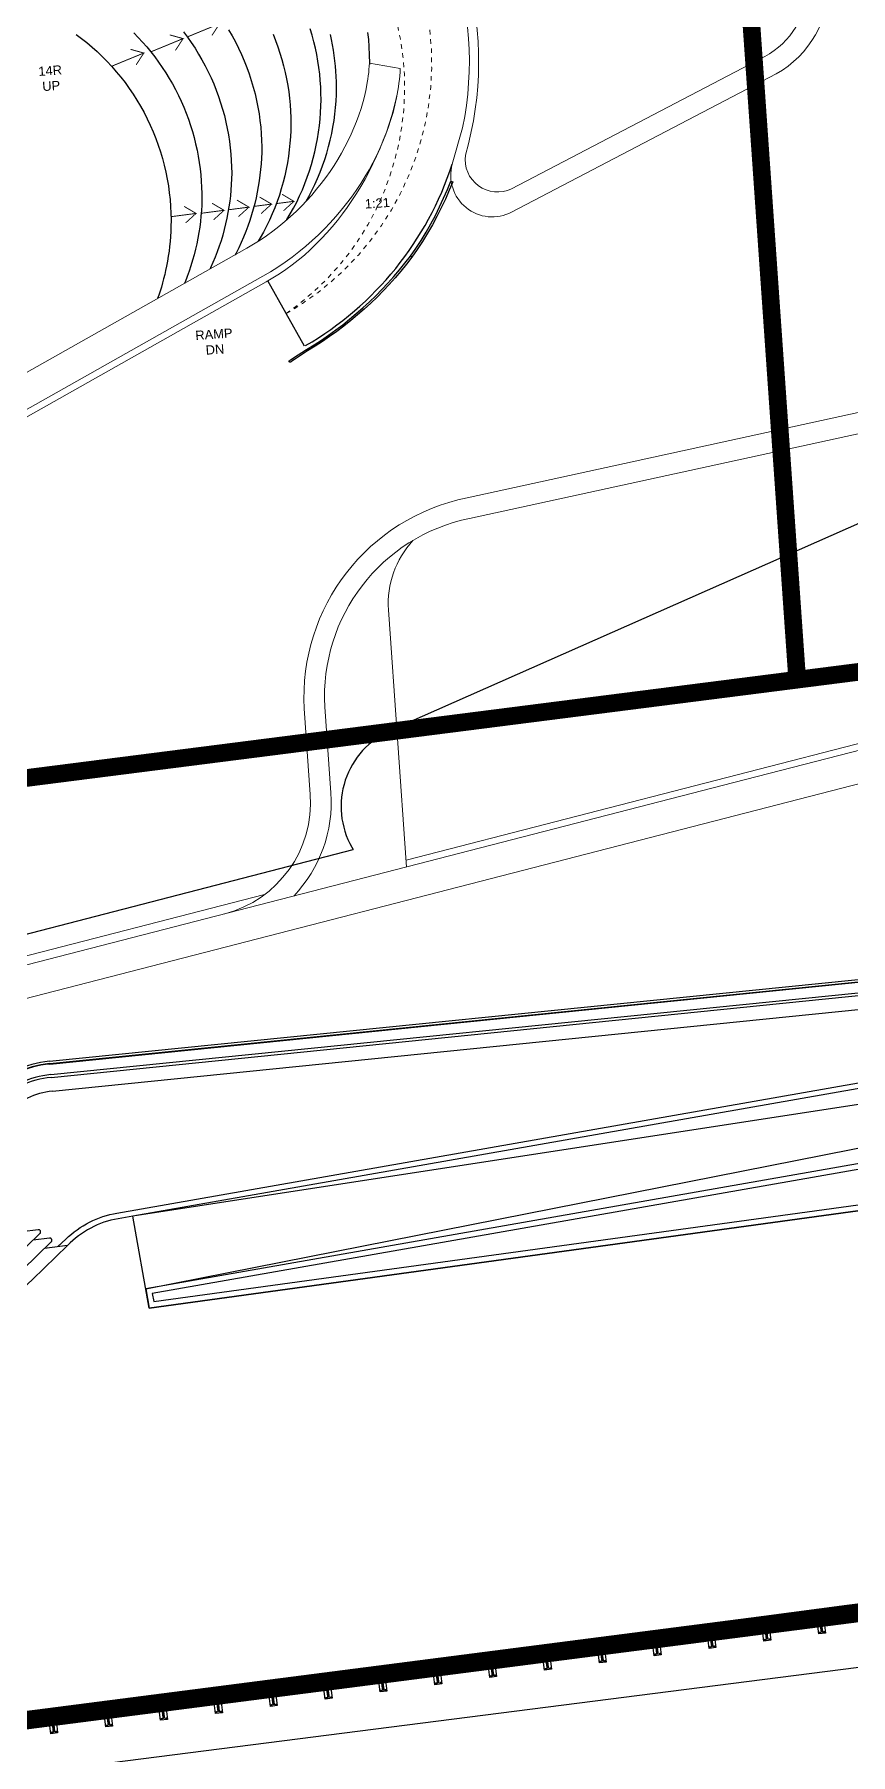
# Model space of a CAD drawing. Header units: millimetres. Extents: x 50357 to 985146, y 723188 to 1803594.
# Drawn here: x 832152.28 to 832169.99, y 819920.57 to 819957.88 of the extents above; entities that cross this region are included whole.
import ezdxf
from ezdxf.xclip import XClip

# ---------------------------------------------------------------- set-up
doc = ezdxf.new("R2010")
doc.units = ezdxf.units.MM
doc.header["$LTSCALE"] = 3
doc.header["$MEASUREMENT"] = 0
for name, pattern in [('3A35X-LWK-LAN-DWG-1001-P00-L000-WS3-XLAN$0$HIDDEN', [0.375, 0.25, -0.125]), ('DASHED', [19.05, 12.7, -6.35]), ('x-baseplan$0$DGN Style 2', [1.94727e-06, 0, -1.94727e-06])]:
    doc.linetypes.add(name, pattern=pattern)
doc.layers.get('Defpoints').update_dxf_attribs({"color": 32})
for name, color, linetype in [('00_Xref', 7, 'Continuous'), ('_PARCEL BOUNDARY', 10, 'DASHED'), ('LWK-GA_WALL', 8, 'Continuous'), ('LWK-L_TXT', 8, 'Continuous'), ('LWK-MA_PAVING BANDING', 8, 'Continuous'), ('LWK-PROMENADE BALLUSTRADE', 8, 'Continuous'), ('UAJ-00XREF', 7, 'Continuous'), ('UAJ-90.5LAND', 8, 'Continuous')]:
    doc.layers.add(name, color=color, linetype=linetype)
for name, color, linetype, lineweight in [('UAJ-00ANNO', 7, 'Continuous', 5), ('UAJ-08META', 8, 'Continuous', 9), ('UAJ-34RAIL-a', 1, 'Continuous', 13)]:
    doc.layers.add(name, color=color, linetype=linetype, lineweight=lineweight)
doc.layers.add('x-baseplan$0$AR-ROAD_AR_BS_MI_', color=7, linetype='Continuous', true_color=0x6d6d6d)
doc.styles.add('LWK TITLE - ARIAL', font='arial.ttf')
pattern_1 = [(315, (-2836.0025, 3466.4423), (1.767767, 1.767767), []), (45, (-2836.0025, 3466.4423), (-1.767767, 1.767767), [])]

# ---------------------------------------------------------------- blocks, each defined once
blk = doc.blocks.new('x-baseplan')
at = {"layer": 'x-baseplan$0$AR-ROAD_AR_BS_MI_', "linetype": 'x-baseplan$0$DGN Style 2', "lineweight": 0, "flags": 128}
blk.add_lwpolyline([(834687.683, 817936.854), (834552.251, 817919.489)], dxfattribs=at)
blk = doc.blocks.new('PROMENADE BALLUSTRADE')
at = {"layer": 'LWK-PROMENADE BALLUSTRADE'}
h = blk.add_hatch(dxfattribs=at)
h.set_pattern_fill('_USER', color=8, scale=2.5, angle=-45, double=1, pattern_type=0)
h.set_pattern_definition(pattern_1)
edge = h.paths.add_edge_path()
edge.add_line((-17, 43), (-17, 187))
edge.add_arc((-8, 187), 9, 90, 180, ccw=False)
edge.add_line((-8, 196), (-8, 190))
edge.add_arc((-8, 187), 3, 90, 180)
edge.add_line((-11, 187), (-11, 43))
edge.add_arc((-8, 43), 3, 180, 270)
edge.add_line((-8, 40), (-8, 34))
edge.add_arc((-8, 43), 9, 180, 270, ccw=False)
h = blk.add_hatch(dxfattribs=at)
h.set_pattern_fill('_USER', color=8, scale=2.5, angle=-45, double=1, pattern_type=0)
h.set_pattern_definition(pattern_1)
edge = h.paths.add_edge_path()
edge.add_line((17, 43), (17, 187))
edge.add_arc((8, 187), 9, 0, 90)
edge.add_line((8, 196), (8, 190))
edge.add_arc((8, 187), 3, 0, 90, ccw=False)
edge.add_line((11, 187), (11, 43))
edge.add_arc((8, 43), 3, -90, 0, ccw=False)
edge.add_line((8, 40), (8, 34))
edge.add_arc((8, 43), 9, -90, 0)
blk.add_lwpolyline([(75, 230), (75, 0), (-75, 0), (-75, 230)], close=True, dxfattribs=at)
at = {"layer": 'LWK-PROMENADE BALLUSTRADE', "color": 8}
for points in [[(-32.5, 205), (-67.5, 205)], [(-32.5, 25), (-67.5, 25)], [(-50, 187.5), (-50, 222.5)], [(-50, 7.5), (-50, 42.5)], [(67.5, 205), (32.5, 205)], [(67.5, 25), (32.5, 25)], [(50, 187.5), (50, 222.5)], [(50, 7.5), (50, 42.5)]]:
    blk.add_lwpolyline(points, dxfattribs=at)
at = {"layer": 'LWK-PROMENADE BALLUSTRADE'}
for points in [[(-5, 43, -1), (-11, 43), (-11, 187, -1), (-5, 187)], [(11, 187, 1), (5, 187), (5, 43, 1), (11, 43)]]:
    blk.add_lwpolyline(points, format="xyb", close=True, dxfattribs=at)
at = {"layer": 'LWK-PROMENADE BALLUSTRADE', "color": 8}
for centre in [(-50, 205), (-50, 25), (50, 205), (50, 25)]:
    blk.add_circle(centre, 12.5, dxfattribs=at)
blk = doc.blocks.new('3A35X-MAGP-P-LD-00-0')
at = {"layer": 'LWK-GA_WALL', "ltscale": 0.5, "elevation": 4047}
blk.add_lwpolyline([(834647011, 817931894), (834636163, 817930508), (834621889, 817928712), (834608683, 817926959), (834590467, 817924721), (834569539, 817921947), (834552150, 817919745), (834551322, 817919445), (834529685, 817911079), (834518657, 817906847), (834506366, 817902183), (834496343, 817898357), (834485453, 817894209), (834473244, 817889480), (834460256, 817884558), (834451189, 817881116), (834434617, 817874777)], dxfattribs=at)
at = {"layer": 'LWK-GA_WALL', "lineweight": 30, "ltscale": 0.5, "elevation": 4047}
blk.add_lwpolyline([(834647049, 817931596), (834636200, 817930210), (834621928, 817928414), (834608721, 817926661), (834590505, 817924424), (834569578, 817921650), (834552220, 817919452), (834551427, 817919164), (834529793, 817910799), (834518764, 817906567), (834506473, 817901903), (834496450, 817898077), (834485560, 817893929), (834473351, 817889200), (834460362, 817884277), (834451296, 817880835), (834434724, 817874497)], dxfattribs=at)
at = {"layer": 'LWK-GA_WALL', "lineweight": 30, "ltscale": 0.5}
blk.add_lwpolyline([(834651432, 817931120), (834575926, 817921450)], dxfattribs=at)
at = {"layer": 'LWK-MA_PAVING BANDING', "ltscale": 0.5}
for p, q in [((834604588, 817940457, 0), (834643798, 817944444, 0)), ((834643624, 817943700, 0), (834606395, 817937151, 0))]:
    blk.add_line(p, q, dxfattribs=at)
at = {"layer": 'LWK-MA_PAVING BANDING', "ltscale": 0.5, "elevation": 0}
blk.add_lwpolyline([(834634789, 817951233), (834630495, 817954351, 0.267258), (834627717, 817954646), (834611980, 817947682, 0.443097), (834611141, 817945151), (834611168, 817945102)], format="xyb", dxfattribs=at)
at = {"layer": 'LWK-MA_PAVING BANDING', "ltscale": 0.5}
blk.add_lwpolyline([(834598214, 817941740), (834611168, 817945102)], dxfattribs=at)
at = {"layer": 'LWK-MA_PAVING BANDING', "ltscale": 0.5, "elevation": 0, "flags": 128}
blk.add_lwpolyline([(834647500, 817940768), (834606746, 817935156), (834606396, 817937149), (834606072, 817937094, 0.157628), (834604979, 817936514), (834604215, 817935777, -0.176318), (834600278, 817934024), (834579253, 817932554), (834543070, 817930025)], format="xyb", dxfattribs=at)
at = {"layer": 'LWK-MA_PAVING BANDING', "ltscale": 0.5}
blk.add_arc((834604821, 817938168, 0), 2300, 95.8062, 133.9979, dxfattribs=at)
at = {"layer": 'UAJ-00ANNO', "color": 8, "linetype": '3A35X-LWK-LAN-DWG-1001-P00-L000-WS3-XLAN$0$HIDDEN', "ltscale": 6, "extrusion": (-3.58631e-09, -2.49837e-10, 1), "elevation": 0}
blk.add_lwpolyline([(834588183, 817989552), (834590558, 817979007, 0.24741), (834593026, 817975750), (834609235, 817966843, -0.55349), (834609712, 817956722, 0.567711), (834609903, 817967500), (834593409, 817976452, -0.221573), (834591445, 817979163), (834589759, 817989846)], format="xyb", dxfattribs=at)
at = {"layer": 'UAJ-08META', "color": 2}
for p, q in [((834630028, 817956306), (834613640, 817952729)), ((834630127, 817955871), (834613694, 817952283)), ((834610108, 817948161), (834610239, 817946298)), ((834610557, 817948192), (834610688, 817946330))]:
    blk.add_line(p, q, dxfattribs=at)
at = {"layer": 'UAJ-08META', "color": 1}
blk.add_line((834592879, 817939899, 0), (834609246, 817944122, 0), dxfattribs=at)
at = {"layer": 'UAJ-08META', "color": 2}
blk.add_lwpolyline([(834591812, 817938706), (834630749, 817948752)], dxfattribs=at)
blk.add_polyline3d([(834591637, 817939384, 12101), (834591817, 817939430, 12101), (834592166, 817939520, 12101), (834592865, 817939701, 12101), (834619433, 817946555, 12101), (834625026, 817947998, 12101), (834627823, 817948719, 12101), (834629221, 817949080, 12101), (834629920, 817949260, 12101), (834630270, 817949351, 12101), (834630445, 817949396, 12101), (834630568, 817949428, 12101)], dxfattribs=at)
for centre, radius, start, end in [((834614517, 817948401), 4416, 101.4476, 183.1229), ((834614487, 817948426), 3938, 101.6243, 183.4001), ((834607744, 817946126), 2951, 316.4117, 3.9644), ((834607746, 817946122), 2500, 284.7762, 4.0436)]:
    blk.add_arc(centre, radius, start, end, dxfattribs=at)
at = {"layer": 'UAJ-34RAIL-a'}
for p, q in [((834612329, 817944722), (834611935, 817950298)), ((834612319, 817944873), (834630503, 817949565))]:
    blk.add_line(p, q, dxfattribs=at)
for points in [[(834613316, 817959967, 0.659157), (834614602, 817958925), (834620343, 817961925, 0.60163), (834620239, 817965901), (834612554, 817970080, 0.88588), (834611105, 817967708, -0.275949), (834613538, 817960752), (834613316, 817959967, 89.854032)], [(834612435, 817969913, 0.852921), (834611198, 817967892, -0.270135), (834613774, 817960908), (834613667, 817960406), (834613602, 817960161, 0.599326), (834614599, 817959432), (834620097, 817962303, 0.572536), (834620200, 817965406), (834612552, 817969858)]]:
    blk.add_lwpolyline(points, format="xyb", close=True, dxfattribs=at)
for points in [[(834611517, 817962157), (834611513, 817962088), (834611507, 817962016), (834611500, 817961949), (834611491, 817961876), (834611482, 817961808), (834611470, 817961734), (834611446, 817961601), (834611415, 817961460), (834611379, 817961320), (834611335, 817961170), (834611288, 817961029), (834611237, 817960889), (834611181, 817960750), (834611121, 817960611), (834611056, 817960474), (834610986, 817960337), (834610912, 817960202), (834610833, 817960067), (834610750, 817959935), (834610662, 817959802), (834610570, 817959672), (834610473, 817959544), (834610372, 817959418), (834610267, 817959294), (834610158, 817959173), (834610045, 817959054), (834609928, 817958939), (834609808, 817958826), (834609683, 817958717), (834609555, 817958611), (834609423, 817958509), (834609287, 817958411), (834609148, 817958317), (834609005, 817958227), (834608859, 817958141)], [(834609203, 817957531), (834609369, 817957629), (834609531, 817957731), (834609688, 817957837), (834609841, 817957948), (834609990, 817958064), (834610135, 817958183), (834610275, 817958305), (834610411, 817958432), (834610542, 817958561), (834610668, 817958693), (834610790, 817958829), (834610907, 817958967), (834611020, 817959108), (834611127, 817959251), (834611230, 817959396), (834611328, 817959543), (834611421, 817959692), (834611510, 817959842), (834611593, 817959994), (834611671, 817960148), (834611744, 817960302), (834611811, 817960458), (834611874, 817960614), (834611931, 817960771), (834611983, 817960929), (834612029, 817961087), (834612069, 817961246), (834612104, 817961405), (834612120, 817961484), (834612134, 817961563), (834612146, 817961642), (834612157, 817961722), (834612166, 817961801), (834612174, 817961880), (834612181, 817961959), (834612186, 817962038)], [(834612186, 817962038), (834611517, 817962157)], [(834612120, 817961485), (834612099, 817961390), (834612053, 817961205), (834612001, 817961022), (834611945, 817960840), (834611884, 817960661), (834611818, 817960484), (834611747, 817960310), (834611673, 817960139), (834611594, 817959970), (834611511, 817959804), (834611423, 817959642), (834611332, 817959483), (834611238, 817959327), (834611139, 817959175), (834611037, 817959027), (834610932, 817958883), (834610824, 817958743), (834610712, 817958607), (834610597, 817958475), (834610478, 817958348), (834610357, 817958225), (834610233, 817958106), (834610106, 817957992), (834609975, 817957883), (834609842, 817957779), (834609705, 817957679), (834609565, 817957585), (834609494, 817957539), (834609422, 817957495), (834609349, 817957452), (834609276, 817957410)], [(834587956, 817946342), (834608859, 817958141)], [(834588841, 817946038), (834608140, 817956931), (834609203, 817957531)], [(834609276, 817957410), (834587121, 817944903)]]:
    blk.add_lwpolyline(points, dxfattribs=at)
at = {"layer": 'UAJ-34RAIL-a', "lineweight": -3}
for points in [[(834612406, 817957968), (834612524, 817958138), (834612638, 817958311), (834612746, 817958488), (834612850, 817958668), (834612948, 817958851), (834613041, 817959036), (834613128, 817959224), (834613210, 817959414)], [(834613247, 817959399), (834613165, 817959207), (834613077, 817959018), (834612983, 817958832), (834612884, 817958648), (834612780, 817958467), (834612671, 817958289), (834612557, 817958115), (834612438, 817957944)], [(834613210, 817959414), (834613287, 817959599)], [(834613302, 817959531), (834613247, 817959399)], [(834613287, 817959599), (834613287, 817959599), (834613287, 817959599), (834613287, 817959599), (834613287, 817959599), (834613287, 817959599), (834613287, 817959599), (834613287, 817959599), (834613288, 817959598), (834613291, 817959597)], [(834613291, 817959597), (834613324, 817959583), (834613324, 817959583)], [(834613324, 817959583), (834613302, 817959531)], [(834610156, 817955947), (834610317, 817956046), (834610476, 817956149), (834610633, 817956257), (834610787, 817956368), (834610939, 817956483), (834611088, 817956601), (834611234, 817956723), (834611378, 817956849), (834611518, 817956978), (834611655, 817957111), (834611789, 817957246), (834611920, 817957385), (834612047, 817957527), (834612170, 817957671), (834612290, 817957818), (834612406, 817957968)], [(834612438, 817957944), (834612321, 817957793), (834612201, 817957646), (834612077, 817957501), (834611950, 817957358), (834611818, 817957219), (834611684, 817957083), (834611546, 817956950), (834611405, 817956820), (834611261, 817956694), (834611114, 817956571), (834610964, 817956451), (834610811, 817956336), (834610656, 817956224), (834610499, 817956116), (834610339, 817956013), (834610177, 817955913)], [(834612438, 817957944), (834612438, 817957944), (834612406, 817957968), (834612406, 817957968)], [(834609811, 817955671), (834609810, 817955671), (834609810, 817955671), (834609809, 817955670), (834609809, 817955670), (834609808, 817955670), (834609807, 817955670), (834609807, 817955669), (834609806, 817955669), (834609806, 817955669), (834609805, 817955669), (834609804, 817955669), (834609804, 817955668), (834609803, 817955668), (834609803, 817955668), (834609802, 817955668), (834609801, 817955668), (834609801, 817955668), (834609800, 817955668), (834609800, 817955668), (834609800, 817955668), (834609799, 817955668), (834609799, 817955668), (834609798, 817955668), (834609798, 817955668), (834609797, 817955668), (834609797, 817955668), (834609796, 817955668), (834609796, 817955669), (834609795, 817955669), (834609795, 817955669), (834609794, 817955669), (834609794, 817955669), (834609793, 817955669), (834609793, 817955669), (834609792, 817955670), (834609792, 817955670), (834609792, 817955670), (834609791, 817955670), (834609791, 817955670), (834609790, 817955671), (834609790, 817955671), (834609789, 817955671), (834609789, 817955671), (834609788, 817955672), (834609788, 817955672), (834609788, 817955672), (834609787, 817955673), (834609787, 817955673), (834609786, 817955673), (834609786, 817955674), (834609786, 817955674), (834609785, 817955674), (834609785, 817955675), (834609785, 817955675), (834609784, 817955676), (834609784, 817955676), (834609784, 817955676), (834609783, 817955677), (834609783, 817955677), (834609783, 817955678), (834609783, 817955678), (834609782, 817955679), (834609782, 817955679), (834609782, 817955679), (834609782, 817955680), (834609781, 817955680), (834609781, 817955681), (834609781, 817955681), (834609781, 817955682), (834609781, 817955682), (834609781, 817955683), (834609781, 817955683), (834609780, 817955684), (834609780, 817955684), (834609780, 817955684), (834609780, 817955685), (834609780, 817955685), (834609780, 817955686), (834609780, 817955686), (834609780, 817955687), (834609780, 817955687), (834609780, 817955688), (834609780, 817955689), (834609780, 817955689), (834609780, 817955690), (834609780, 817955690), (834609780, 817955691), (834609780, 817955692), (834609780, 817955692), (834609781, 817955693), (834609781, 817955694), (834609781, 817955694), (834609781, 817955695), (834609781, 817955695), (834609782, 817955696), (834609782, 817955697), (834609782, 817955697), (834609782, 817955698), (834609783, 817955698), (834609783, 817955699), (834609784, 817955700), (834609784, 817955700), (834609784, 817955701), (834609785, 817955701), (834609785, 817955702), (834609786, 817955702), (834609786, 817955703), (834609787, 817955703), (834609787, 817955704), (834609788, 817955704), (834609788, 817955704), (834609789, 817955705)], [(834609789, 817955705), (834609789, 817955705), (834609789, 817955705), (834609789, 817955705), (834609789, 817955705), (834609789, 817955705), (834609790, 817955706), (834609792, 817955707), (834609795, 817955709), (834609798, 817955711), (834609803, 817955714), (834609808, 817955717), (834609865, 817955755), (834609872, 817955760)], [(834609894, 817955726), (834609835, 817955688), (834609830, 817955684), (834609820, 817955678), (834609817, 817955675), (834609814, 817955674), (834609811, 817955672), (834609811, 817955671), (834609811, 817955671)], [(834609872, 817955760), (834610156, 817955947)], [(834610177, 817955913), (834609894, 817955726)], [(834610177, 817955913), (834610177, 817955913), (834610156, 817955947), (834610156, 817955947)]]:
    blk.add_lwpolyline(points, dxfattribs=at)
at = {"layer": 'UAJ-34RAIL-a'}
blk.add_arc((834613930, 817950439), 2000, 137.0779, 184.0248, dxfattribs=at)
at = {"layer": 'UAJ-90.5LAND', "ltscale": 0.5}
for p, q in [((834604583, 817940506, 0), (834643839, 817944498, 0)), ((834604589, 817940447, 0), (834643789, 817944433, 0)), ((834604612, 817940218, 0), (834643600, 817944182, 0)), ((834604618, 817940158, 0), (834643550, 817944117, 0)), ((834604649, 817939860, 0), (834642202, 817943678, 0)), ((834643624, 817943700, 0), (834606395, 817937151, 0))]:
    blk.add_line(p, q, dxfattribs=at)
at = {"layer": 'UAJ-90.5LAND'}
for points in [[(834611477, 817962822), (834611494, 817962666), (834611506, 817962509), (834611514, 817962332), (834611516, 817962154), (834611515, 817962124)], [(834609721, 817958750), (834609727, 817958760), (834609801, 817958885), (834609872, 817959012), (834609939, 817959142), (834610002, 817959273), (834610062, 817959407), (834610117, 817959542), (834610169, 817959678), (834610216, 817959816), (834610260, 817959954), (834610299, 817960094), (834610334, 817960234), (834610365, 817960375), (834610392, 817960516), (834610414, 817960658), (834610433, 817960799), (834610447, 817960941), (834610458, 817961081), (834610464, 817961222), (834610466, 817961361), (834610465, 817961500), (834610460, 817961639), (834610450, 817961778), (834610437, 817961918), (834610420, 817962059), (834610398, 817962199), (834610373, 817962339), (834610343, 817962479), (834610310, 817962619), (834610272, 817962758), (834610230, 817962897)], [(834610146, 817959160), (834610203, 817959262), (834610270, 817959391), (834610334, 817959523), (834610394, 817959656), (834610450, 817959791), (834610501, 817959928), (834610549, 817960066), (834610593, 817960204), (834610632, 817960344), (834610668, 817960485), (834610699, 817960626), (834610726, 817960767), (834610749, 817960909), (834610767, 817961050), (834610782, 817961192), (834610793, 817961333), (834610799, 817961473), (834610802, 817961613), (834610800, 817961752), (834610796, 817961865), (834610790, 817961978), (834610781, 817962092), (834610769, 817962206), (834610754, 817962321), (834610737, 817962435), (834610717, 817962549), (834610695, 817962664), (834610669, 817962778)], [(834609425, 817962779), (834609479, 817962644), (834609529, 817962508), (834609575, 817962370), (834609617, 817962232), (834609655, 817962092), (834609689, 817961953), (834609719, 817961813), (834609744, 817961672), (834609765, 817961532), (834609783, 817961392), (834609796, 817961252), (834609805, 817961112), (834609811, 817960974), (834609812, 817960835), (834609810, 817960696), (834609803, 817960556), (834609793, 817960415), (834609779, 817960274), (834609760, 817960133), (834609738, 817959992), (834609711, 817959851), (834609680, 817959710), (834609645, 817959570), (834609606, 817959431), (834609563, 817959292), (834609516, 817959155), (834609464, 817959018), (834609409, 817958884), (834609350, 817958751), (834609287, 817958619), (834609220, 817958490), (834609149, 817958363), (834609107, 817958291)], [(834608460, 817962878), (834608536, 817962746), (834608608, 817962613), (834608676, 817962478), (834608740, 817962341), (834608800, 817962202), (834608855, 817962061), (834608906, 817961920), (834608953, 817961777), (834608996, 817961634), (834609034, 817961490), (834609067, 817961346), (834609097, 817961201), (834609121, 817961056), (834609142, 817960912), (834609158, 817960768), (834609170, 817960624), (834609178, 817960481), (834609182, 817960339), (834609180, 817960217), (834609175, 817960095), (834609168, 817959972), (834609157, 817959849), (834609143, 817959726), (834609127, 817959602), (834609107, 817959479), (834609084, 817959355), (834609058, 817959232), (834609029, 817959109), (834608996, 817958986), (834608961, 817958864), (834608922, 817958742), (834608880, 817958621), (834608835, 817958501), (834608787, 817958383), (834608736, 817958265), (834608682, 817958149), (834608625, 817958034), (834608606, 817957998)], [(834607482, 817962832), (834607569, 817962716), (834607652, 817962597), (834607733, 817962475), (834607809, 817962351), (834607883, 817962225), (834607952, 817962097), (834608018, 817961966), (834608080, 817961834), (834608138, 817961701), (834608192, 817961566), (834608242, 817961430), (834608289, 817961292), (834608331, 817961154), (834608369, 817961015), (834608403, 817960876), (834608432, 817960736), (834608458, 817960597), (834608480, 817960457), (834608498, 817960317), (834608511, 817960178), (834608521, 817960040), (834608527, 817959902), (834608529, 817959765), (834608526, 817959644), (834608520, 817959523), (834608512, 817959401), (834608500, 817959279), (834608486, 817959157), (834608468, 817959034), (834608448, 817958912), (834608424, 817958789), (834608397, 817958667), (834608367, 817958545), (834608334, 817958424), (834608298, 817958303), (834608259, 817958183), (834608216, 817958063), (834608171, 817957945), (834608123, 817957827), (834608071, 817957711), (834608062, 817957691)], [(834605152, 817962775), (834605269, 817962688), (834605384, 817962596), (834605497, 817962501), (834605607, 817962401), (834605716, 817962298), (834605821, 817962192), (834605924, 817962081), (834606024, 817961967), (834606121, 817961850), (834606214, 817961729), (834606304, 817961605), (834606390, 817961478), (834606473, 817961349), (834606551, 817961216), (834606626, 817961082), (834606696, 817960944), (834606762, 817960805), (834606824, 817960664), (834606881, 817960521), (834606934, 817960377), (834606983, 817960231), (834607026, 817960085), (834607065, 817959937), (834607100, 817959789), (834607130, 817959640), (834607155, 817959492), (834607176, 817959343), (834607192, 817959194), (834607203, 817959046), (834607210, 817958898), (834607213, 817958752), (834607212, 817958606), (834607208, 817958500), (834607202, 817958393), (834607194, 817958286), (834607183, 817958179), (834607170, 817958072), (834607154, 817957964), (834607136, 817957857), (834607116, 817957749)], [(834606405, 817962808), (834606501, 817962710), (834606594, 817962609), (834606685, 817962504), (834606773, 817962397), (834606859, 817962287), (834606942, 817962175), (834607021, 817962060), (834607098, 817961943), (834607172, 817961823), (834607242, 817961702), (834607309, 817961578), (834607372, 817961453), (834607432, 817961326), (834607488, 817961197), (834607541, 817961067), (834607589, 817960936), (834607634, 817960804), (834607676, 817960671), (834607713, 817960537), (834607747, 817960403), (834607777, 817960268), (834607803, 817960133), (834607825, 817959998), (834607844, 817959863), (834607859, 817959729), (834607870, 817959594), (834607877, 817959460), (834607881, 817959327), (834607881, 817959195), (834607878, 817959076), (834607872, 817958957), (834607862, 817958838), (834607850, 817958718), (834607835, 817958597), (834607817, 817958477), (834607796, 817958357), (834607772, 817958236), (834607745, 817958116), (834607715, 817957997), (834607682, 817957877), (834607646, 817957758), (834607606, 817957640), (834607564, 817957523), (834607519, 817957406), (834607507, 817957378)], [(834607116, 817957749), (834607097, 817957658), (834607076, 817957568), (834607054, 817957477), (834607030, 817957387), (834607004, 817957297), (834606976, 817957208), (834606947, 817957119), (834606921, 817957047)], [(834610113, 817956014), (834609311, 817957430)]]:
    blk.add_lwpolyline(points, dxfattribs=at)
at = {"layer": 'UAJ-90.5LAND', "const_width": 20}
for points in [[(834606773, 817962397), (834607473, 817962685), (834607184, 817962765), (834607473, 817962685), (834607307, 817962428)], [(834607565, 817962721), (834608265, 817963009), (834607976, 817963089), (834608265, 817963009), (834608099, 817962752)], [(834605921, 817962084), (834606621, 817962372), (834606332, 817962452), (834606621, 817962372), (834606455, 817962115)], [(834607212, 817958823), (834607756, 817958894), (834607498, 817959046), (834607756, 817958894), (834607530, 817958688)], [(834607867, 817958897), (834608363, 817958962), (834608105, 817959114), (834608363, 817958962), (834608137, 817958756)], [(834608458, 817958973), (834608903, 817959031), (834608644, 817959183), (834608903, 817959031), (834608676, 817958825)], [(834609012, 817959047), (834609394, 817959097), (834609135, 817959249), (834609394, 817959097), (834609167, 817958891)], [(834609498, 817959108), (834609879, 817959157), (834609621, 817959310), (834609879, 817959157), (834609653, 817958952)]]:
    blk.add_lwpolyline(points, dxfattribs=at)
at = {"layer": 'UAJ-90.5LAND', "elevation": 0}
for points in [[(834606050, 817937217), (834642219, 817943580)], [(834606673, 817935575), (834643762, 817942912), (834606395, 817937151)], [(834647066, 817942681), (834606673, 817935575), (834606746, 817935156), (834647500, 817940768)], [(834647075, 817942556), (834606817, 817935473), (834606849, 817935296), (834647368, 817940876)], [(834604943, 817936653), (834604770, 817936487)], [(834604979, 817936514), (834604479, 817936448)]]:
    blk.add_lwpolyline(points, dxfattribs=at)
for points in [[(834647500, 817940768), (834606746, 817935156), (834606396, 817937149), (834606072, 817937094, 0.157628), (834604979, 817936514), (834604215, 817935777, -0.176318), (834600278, 817934024), (834579253, 817932554), (834543070, 817930025)], [(834604943, 817936653, -0.149541), (834606050, 817937217, -0.149541)], [(834580470, 817933241), (834579839, 817932994, 0.858811), (834579861, 817932898), (834600257, 817934323, 0.176326), (834604007, 817935992), (834604624, 817936589, 0.722881), (834604583, 817936674), (834604234, 817936629)], [(834580750, 817933561), (834580120, 817933314, 0.858811), (834580141, 817933218), (834600236, 817934622, 0.176326), (834603798, 817936208), (834604379, 817936769, 0.722881), (834604338, 817936855), (834603989, 817936809)]]:
    blk.add_lwpolyline(points, format="xyb", dxfattribs=at)
at = {"layer": 'UAJ-90.5LAND'}
blk.add_arc((834606562, 817962167), 7103, 300.1925, 341.9545, dxfattribs=at)
at = {"layer": 'UAJ-90.5LAND', "ltscale": 0.5}
for radius in [2350, 2290, 2060, 2000, 1700]:
    blk.add_arc((834604821, 817938168, 0), radius, 95.8062, 133.9979, dxfattribs=at)
at = {"layer": 'LWK-PROMENADE BALLUSTRADE', "color": 2}
for p, rotation in [((834620134, 817928176, 4047), 187.5613642895165), ((834621324, 817928334, 4047), 187.5613642895165), ((834616565, 817927702, 4047), 187.5613642895165), ((834617755, 817927860, 4047), 187.5613642895165), ((834618945, 817928018, 4047), 187.5613642895165), ((834614186, 817927387, 4047), 187.5613642895165), ((834615376, 817927544, 4047), 187.5613642895165), ((834611807, 817927071, 4047), 187.5613642895165), ((834612997, 817927229, 4047), 187.5613642895165), ((834608238, 817926602, 4047), 187.0026537785533), ((834609428, 817926755, 4047), 187.5613642895165), ((834610618, 817926913, 4047), 187.5613642895165), ((834605856, 817926309, 4047), 187.0026537785533), ((834607047, 817926455, 4047), 187.0026537785533), ((834604665, 817926163, 4047), 187.0026537785533)]:
    blk.add_blockref('PROMENADE BALLUSTRADE', p, dxfattribs=dict(at, rotation=rotation))
at = {"layer": 'LWK-L_TXT', "char_height": 200, "attachment_point": 5, "style": 'LWK TITLE - ARIAL'}
for s, insert, rotation in [('\\pxqc;14R\\PUP', (834604601, 817961823, 4098), 3.9982), ('\\pxqc;\\P1:21', (834611678, 817959285, 0), 3.9982), ('\\pxqc;RAMP\\PDN', (834608156, 817956110, 0), 3.9989)]:
    blk.add_mtext(s, dxfattribs=dict(at, insert=insert, rotation=rotation))
blk = doc.blocks.new('PARCEL BOUNDARY')
at = {"layer": '_PARCEL BOUNDARY', "ltscale": 0.2, "const_width": 400}
blk.add_lwpolyline([(835046275, 817368216), (834552235, 817304559), (834423997, 817255556), (834415272, 817250725), (834383474, 817223368), (834373340, 817213382), (834356312, 817191233), (834343998, 817171014), (834339429, 817163257), (834334619, 817148570), (834329521, 817139415), (834322539, 817136162), (834256694, 817133907), (834232989, 817133690)], dxfattribs=at)
at = {"layer": '_PARCEL BOUNDARY', "ltscale": 100, "const_width": 383}
for points in [[(834825297, 817359878), (834547391, 817324442), (834507889, 817309232), (834400429, 817287354), (834387406, 817251986), (834383005, 817248414), (834354246, 817219522), (834337980, 817200220), (834315409, 817154090), (834304897, 817153962), (834294102, 817156289), (834266885, 817154545), (834097559, 817154381)], [(834617253, 817380982), (834620554, 817333771)]]:
    blk.add_lwpolyline(points, dxfattribs=at)

msp = doc.modelspace()

# ---------------------------------------------------------------- block references
at = {"layer": '00_Xref'}
ref = msp.add_blockref('x-baseplan', (-2451.8823, 1995.1308), dxfattribs=at)
XClip(ref).set_block_clipping_path([(834202.5721001658, 818417.7772892595), (834906.8000387838, 818467.0082229956), (834956.1800785905, 817760.6473843332), (834251.9521399725, 817711.4164505971)])

# ---------------------------------------------------------------- next in the draw order: block references
at = {"layer": 'UAJ-00XREF', "ltscale": 0.5, "xscale": 0.0009999999999999998, "yscale": 0.0009999999999999998, "zscale": 0.0009999999999999998, "rotation": 359.9752874263863}
msp.add_blockref('3A35X-MAGP-P-LD-00-0', (-2804.6854, 2355.157, -0.0001), dxfattribs=at)

# ---------------------------------------------------------------- next in the draw order: linework, layer by layer
at = {"layer": 'Defpoints', "ltscale": 100, "const_width": 0.15, "elevation": 988.9998, "flags": 128}
msp.add_lwpolyline([(832192.4534, 819963.0008), (832193.9049, 819963.1023), (832196.4015, 819927.0204), (832195.0134, 819926.7451), (832100.5301, 819914.6327), (832057.9337, 819898.3719), (832041.9348, 820127.3448)], dxfattribs=at)

# ---------------------------------------------------------------- next in the draw order: block references
at = {"xscale": 0.001, "yscale": 0.001, "zscale": 0.001, "rotation": 359.998908534026}
msp.add_blockref('PARCEL BOUNDARY', (-2467.289, 2626.0129, -0.0001), dxfattribs=at)

doc.saveas('drawing.dxf')
